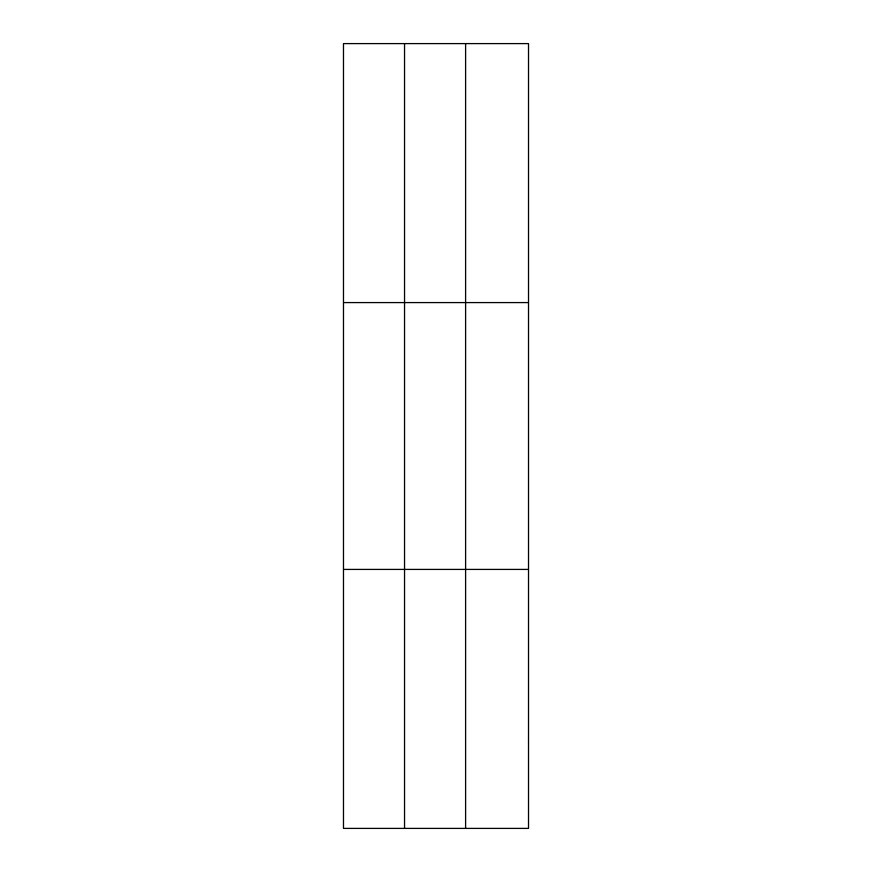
<?xml version="1.0" encoding="UTF-8"?>
<svg xmlns="http://www.w3.org/2000/svg" width="872" height="872" viewBox="0 0 872 872"><rect width="100%" height="100%" fill="white"/><g stroke="black" fill="none" stroke-linecap="round" stroke-linejoin="round"><path stroke-width="1.31" d="M404.543 43.6L404.543 828.4M465.604 43.6L465.604 828.4M343.481 302.584L528.519 302.584M343.481 569.416L528.519 569.416M528.519 742.072L528.519 828.4L343.481 828.4L343.481 43.6L528.519 43.6L528.519 742.072"/></g></svg>
